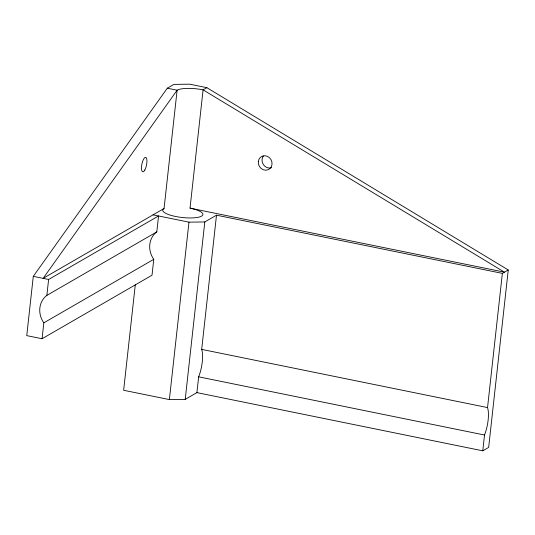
<?xml version="1.0" encoding="UTF-8"?>
<svg xmlns="http://www.w3.org/2000/svg" width="535" height="535" viewBox="0 0 535 535"><rect width="100%" height="100%" fill="white"/><g stroke="black" fill="none" stroke-linecap="round" stroke-linejoin="round"><path stroke-width="0.8" d="M33.29 276.354L26.75 335.619L42.078 338.735L152.014 275.224L153.772 259.314A20.203 18.411 60 0 1 156.802 231.876L158.561 215.966L48.618 279.477L33.29 276.354L167.288 88.208L173.882 84.396L189.711 84.182L206.864 87.68L508.25 269.981L488.662 447.407L482.771 450.818L196.907 392.616L185.217 399.371L169.381 399.585L123.645 390.276L135.322 284.5M42.078 338.735L43.83 322.826A20.203 18.411 60 0 1 46.859 295.387L48.618 279.477M167.288 88.208L177.118 90.208L43.128 278.361L164.058 208.496L177.118 90.208A20.203 5.23 6.3 0 1 203.086 89.86L206.864 87.68M190.025 208.148L203.086 89.86L504.465 272.168L190.025 208.148A20.203 5.23 6.3 0 1 201.568 216.133A20.203 5.23 6.3 0 1 175.6 216.481A20.203 5.23 6.3 0 1 164.058 208.496M169.381 399.585L188.969 222.159L204.805 221.945L216.501 215.19L502.358 273.385L508.25 269.981M185.217 399.371L204.805 221.945M196.907 392.616L198.652 376.821A20.203 6.48 -78.5 0 0 201.682 349.388L216.501 215.19M482.771 450.818L484.509 435.022A20.203 6.48 -78.5 0 0 487.539 407.583L502.358 273.385M46.859 295.387L156.802 231.876M43.83 322.826L153.772 259.314M153.063 214.849L188.969 222.159M201.682 349.388L487.539 407.583M198.652 376.821L484.509 435.022M271.693 167.636A7.39 6.734 60 0 1 263.534 164.82A7.39 6.734 60 0 1 263.394 156.033M258.298 161.577A7.39 6.734 60 0 0 267.915 169.816A7.39 6.734 60 0 0 269.272 157.524A7.39 6.734 60 0 0 258.298 161.577M144.845 169.983A7.39 2.374 -78.5 0 0 146.202 157.685A7.39 2.374 -78.5 0 0 141.568 166.118A7.39 2.374 -78.5 0 0 144.845 169.983"/></g></svg>
